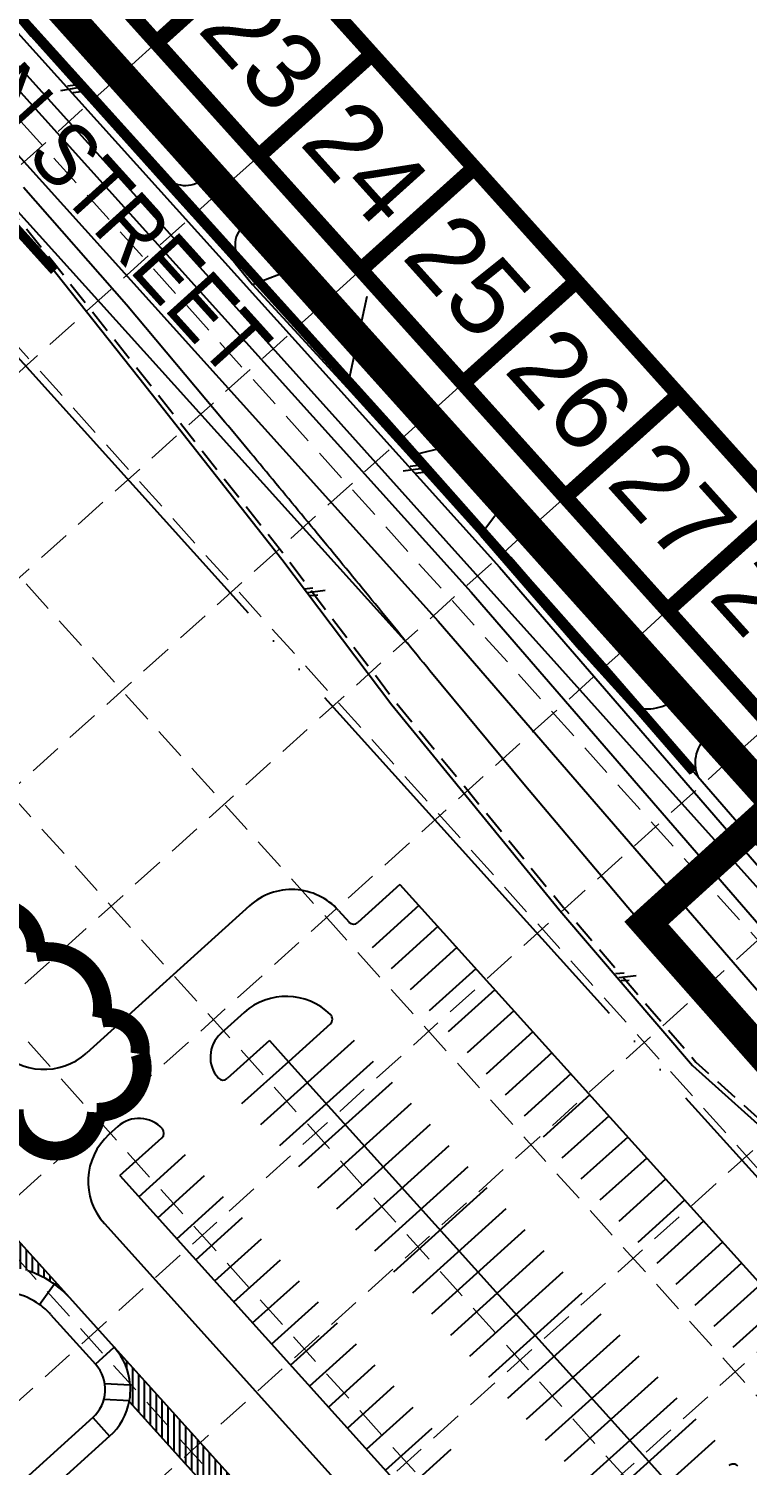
# Model space of a CAD drawing. Header units: inches. Extents: x 5194 to 8721, y 2249 to 5862.
# Drawn here: x 7309.4 to 7537.7, y 4544.9 to 5001 of the extents above; entities that cross this region are included whole.
import ezdxf
from ezdxf.enums import TextEntityAlignment as Align

# ---------------------------------------------------------------- set-up
doc = ezdxf.new("R2010")
doc.units = ezdxf.units.IN
doc.header["$LTSCALE"] = 60
doc.header["$MEASUREMENT"] = 0
for name, pattern in [('03139 TOPO$0$PL2', [2.85, 2.25, -0.2, 0, -0.2, 0, -0.2]), ('DASHED2', [0.375, 0.25, -0.125]), ('HIDDEN', [0.375, 0.25, -0.125]), ('HIDDEN2', [0.1875, 0.125, -0.0625])]:
    doc.linetypes.add(name, pattern=pattern)
for name, color, linetype in [('03139 BASE$0$CCURB', 7, 'Continuous'), ('03139 BASE$0$CPPAVEMENT', 7, 'Continuous'), ('03139 BASE$0$CPPAVEMENT-STRIPE', 7, 'Continuous'), ('03139 BASE$0$CSTRIPE', 8, 'Continuous'), ('03139 BASE$0$CWALK', 7, 'Continuous'), ('03139 TOPO$0$BNDRY65', 7, '03139 TOPO$0$PL2'), ('03139 TOPO$0$EP', 7, 'Continuous'), ('03139 TOPO$0$EP2', 7, 'Continuous'), ('03139 TOPO$0$Shoulder stripe', 7, 'Continuous'), ('03139 TOPO$0$SHOULDER STRIPE2', 7, 'Continuous'), ('03139 TOPO$0$STREETNAMES', 7, 'Continuous'), ('BASE', 7, 'Continuous'), ('CSAWCUT', 7, 'HIDDEN2'), ('grid', 254, 'HIDDEN'), ('LIMITS OF DISTURBANCE', 1, 'Continuous')]:
    doc.layers.add(name, color=color, linetype=linetype)
doc.styles.add('ARIAL', font='ARIAL.TTF', dxfattribs={"width": 0.875})
doc.styles.get("Standard").update_dxf_attribs({"font": 'ARIAL.TTF'})

# ---------------------------------------------------------------- blocks, each defined once
blk = doc.blocks.new('03139 TOPO$0$EA')
for p, q in [((0, 0), (-0.078, -0.115)), ((-0.03, 0.003), (-0.068, -0.048)), ((0.041, 0), (0, -0.055))]:
    blk.add_line(p, q)

msp = doc.modelspace()

# ---------------------------------------------------------------- hatches: boundary and pattern name
at = {"layer": '03139 BASE$0$CSTRIPE'}
h = msp.add_hatch(dxfattribs=at)
h.set_pattern_fill('ANSI31', color=256, scale=15, angle=45, style=0)
h.paths.add_polyline_path([(7294.22, 4629.33), (7288.28, 4623.97), (7302.75, 4607.93, -0.01281), (7304.28, 4607.75, -0.041739), (7309.15, 4606.64, -0.13315), (7322.35, 4598.14)])
h.paths.add_polyline_path([(7266.08, 4660.51, -0.189103), (7273.8, 4640), (7288.28, 4623.97), (7294.22, 4629.33)])
h = msp.add_hatch(dxfattribs=at)
h.set_pattern_fill('ANSI31', color=256, scale=15, angle=45, style=0)
h.paths.add_polyline_path([(7358.04, 4558.6), (7352.1, 4553.24), (7362.82, 4541.36, -0.236068), (7379.47, 4534.85)])
h.paths.add_polyline_path([(7336.6, 4582.36, -0.166532), (7341.69, 4570.44, -0.062746), (7341.44, 4565.45, -0.004142), (7341.38, 4565.12), (7352.1, 4553.24), (7358.04, 4558.6)])

# ---------------------------------------------------------------- linework, layer by layer
at = {"layer": '03139 BASE$0$CCURB'}
for p, q in [((7427.38, 4729.29), (7414.02, 4717.24)), ((7427.38, 4729.29), (7566.06, 4575.62)), ((7379.6, 4722.54), (7327.75, 4675.75)), ((7407.85, 4721.09), (7411.2, 4717.38)), ((7377.86, 4688.64), (7370.44, 4681.95)), ((7377.86, 4688.64), (7377.86, 4688.64)), ((7405.27, 4685.1), (7391.93, 4673.05)), ((7385.9, 4679.74), (7372.54, 4667.68)), ((7385.9, 4679.74), (7391.93, 4673.05)), ((7337.77, 4652.47), (7334.92, 4649.89)), ((7338.39, 4636.86), (7351.75, 4648.92)), ((7351.89, 4651.74), (7351.89, 4651.74)), ((7338.39, 4636.86), (7471.04, 4489.86)), ((7333.47, 4621.65), (7518.58, 4416.52)), ((7322.35, 4598.14), (7336.6, 4582.36)), ((7335.15, 4554.11), (7295.68, 4518.5))]:
    msp.add_line(p, q, dxfattribs=at)
for centre, radius, start, end in [((7393, 4707.69), 20, 42.0636, 132.0636), ((7412.68, 4718.72), 2, 222.0636, 312.0636), ((7391.26, 4673.8), 20, 45.2483, 132.0636), ((7403.93, 4686.58), 2, 312.0636, 45.2483), ((7377.14, 4674.52), 10, 132.0636, 222.0636), ((7314.35, 4690.6), 20, 222.0636, 312.0636), ((7371.2, 4669.16), 2, 222.0636, 312.0636), ((7344.47, 4645.04), 10, 42.0636, 132.0636), ((7348.32, 4635.05), 20, 132.0636, 222.0636), ((7350.41, 4650.4), 2, 312.0636, 42.0636), ((7300.08, 4578.05), 30, 42.0636, 72.401), ((7300.08, 4578.05), 22, 54.4527, 99.9096), ((7321.75, 4568.96), 20, 4.2444, 42.0636), ((7321.75, 4568.96), 12, 312.0636, 42.0636), ((7321.75, 4568.96), 20, 312.0636, 349.8828), ((7533.25, 4543.31), 2, 42.0636, 132.0636)]:
    msp.add_arc(centre, radius, start, end, dxfattribs=at)
at = {"layer": '03139 BASE$0$CPPAVEMENT', "color": 130, "lineweight": 158}
for p, q in [((6987.34, 5358.73), (7462, 4832.74)), ((6987.34, 5358.73), (7462, 4832.74)), ((7279.42, 4966.4), (7317.5, 4924.2)), ((7279.42, 4966.4), (7317.5, 4924.2)), ((7462, 4832.74), (7520.54, 4765.09)), ((7462, 4832.74), (7520.54, 4765.09))]:
    msp.add_line(p, q, dxfattribs=at)
at = {"layer": '03139 BASE$0$CPPAVEMENT', "color": 130, "const_width": 3}
for points in [[(6803.36, 5560.52), (6848.5, 5512.62), (6986.11, 5359.81), (7423.06, 4875.86), (7491.52, 4798.57), (7520.52, 4765.16)], [(7317.62, 4924.14), (7279.47, 4966.39)]]:
    msp.add_lwpolyline(points, dxfattribs=at)
at = {"layer": '03139 BASE$0$CPPAVEMENT-STRIPE'}
for p, q in [((6984.37, 5356.05), (7459, 4830.09)), ((6975.46, 5348.01), (7450.01, 4822.14)), ((6965.06, 5338.63), (7439.52, 4812.87)), ((6956.16, 5330.59), (7430.71, 4804.72)), ((7459, 4830.09), (7685.89, 4567.91)), ((7450.01, 4822.14), (7686.5, 4548.86)), ((7439.52, 4812.87), (7675.92, 4539.7))]:
    msp.add_line(p, q, dxfattribs=at)
at = {"layer": '03139 BASE$0$CSTRIPE'}
for p, q in [((7433.41, 4722.61), (7418.57, 4709.21)), ((7439.44, 4715.93), (7424.6, 4702.53)), ((7445.47, 4709.25), (7430.62, 4695.85)), ((7451.5, 4702.57), (7436.65, 4689.17)), ((7457.53, 4695.89), (7442.68, 4682.49)), ((7463.56, 4689.21), (7448.71, 4675.81)), ((7412.81, 4679.77), (7383.11, 4652.97)), ((7469.59, 4682.52), (7454.74, 4669.12)), ((7475.62, 4675.84), (7460.77, 4662.44)), ((7391.93, 4673.05), (7377.08, 4659.66)), ((7418.84, 4673.09), (7389.14, 4646.29)), ((7391.93, 4673.05), (7518.55, 4532.74)), ((7424.87, 4666.41), (7395.17, 4639.61)), ((7481.65, 4669.16), (7466.8, 4655.76)), ((7487.68, 4662.48), (7472.83, 4649.08)), ((7266.08, 4660.51), (7322.35, 4598.14)), ((7430.9, 4659.73), (7401.2, 4632.93)), ((7436.93, 4653.05), (7407.23, 4626.25)), ((7493.71, 4655.8), (7478.86, 4642.4)), ((7499.74, 4649.12), (7484.89, 4635.72)), ((7344.42, 4630.18), (7359.26, 4643.58)), ((7442.96, 4646.36), (7413.26, 4619.57)), ((7448.98, 4639.68), (7419.29, 4612.88)), ((7505.77, 4642.43), (7490.92, 4629.03)), ((7350.45, 4623.5), (7365.29, 4636.89)), ((7511.8, 4635.75), (7496.95, 4622.35)), ((7356.48, 4616.81), (7371.32, 4630.21)), ((7455.01, 4633), (7425.32, 4606.2)), ((7461.04, 4626.32), (7431.35, 4599.52)), ((7517.83, 4629.07), (7502.98, 4615.67)), ((7362.5, 4610.13), (7377.35, 4623.53)), ((7523.86, 4622.39), (7509.01, 4608.99)), ((7368.53, 4603.45), (7383.38, 4616.85)), ((7467.07, 4619.64), (7437.38, 4592.84)), ((7529.89, 4615.71), (7515.04, 4602.31)), ((7473.1, 4612.96), (7443.41, 4586.16)), ((7374.56, 4596.77), (7389.41, 4610.17)), ((7535.92, 4609.03), (7521.07, 4595.63)), ((7380.59, 4590.09), (7395.44, 4603.49)), ((7479.13, 4606.27), (7449.44, 4579.48)), ((7541.95, 4602.34), (7527.1, 4588.95)), ((7485.16, 4599.59), (7455.47, 4572.79)), ((7386.62, 4583.41), (7401.47, 4596.81)), ((7491.19, 4592.91), (7461.5, 4566.11)), ((7547.98, 4595.66), (7533.13, 4582.26)), ((7392.65, 4576.72), (7407.5, 4590.12)), ((7497.22, 4586.23), (7467.53, 4559.43)), ((7336.6, 4582.36), (7379.47, 4534.85)), ((7398.68, 4570.04), (7413.53, 4583.44)), ((7503.25, 4579.55), (7473.56, 4552.75)), ((7404.71, 4563.36), (7419.56, 4576.76)), ((7410.74, 4556.68), (7425.59, 4570.08)), ((7509.28, 4572.87), (7479.58, 4546.07)), ((7515.31, 4566.18), (7485.61, 4539.39)), ((7341.38, 4565.12), (7362.82, 4541.36)), ((7416.77, 4550), (7431.62, 4563.4)), ((7422.8, 4543.32), (7437.65, 4556.72)), ((7521.34, 4559.5), (7491.64, 4532.7)), ((7527.37, 4552.82), (7497.67, 4526.02)), ((7428.83, 4536.63), (7443.68, 4550.03))]:
    msp.add_line(p, q, dxfattribs=at)
msp.add_arc((7321.75, 4568.96), 20, 349.8828, 4.2444, dxfattribs=at)
at = {"layer": '03139 BASE$0$CWALK'}
for p, q in [((7312.87, 4595.95), (7317.52, 4602.46)), ((7316.41, 4592.79), (7330.66, 4577)), ((7330.66, 4577), (7336.6, 4582.36)), ((7333.6, 4570.86), (7341.69, 4570.44)), ((7333.34, 4565.86), (7341.44, 4565.45)), ((7329.79, 4560.05), (7233.69, 4473.33)), ((7329.79, 4560.05), (7335.15, 4554.11))]:
    msp.add_line(p, q, dxfattribs=at)
for points in [[(7309.99, 4602.06, 0, 0.52, 0), (7311.39, 4601.29, 0, 0, 0), (7313.25, 4600.27, 0, 0, 0)], [(7336.68, 4573.22, 0, 0.52, 0), (7336.03, 4574.68, 0, 0, 0), (7335.17, 4576.62, 0, 0, 0)], [(7336.78, 4562.5, 0, 0.52, 0), (7335.98, 4561.12, 0, 0, 0), (7334.91, 4559.29, 0, 0, 0)]]:
    msp.add_lwpolyline(points, format="xyseb", dxfattribs=at)
msp.add_arc((7300.08, 4578.05), 22, 42.0636, 54.4527, dxfattribs=at)
at = {"layer": '03139 TOPO$0$BNDRY65'}
msp.add_line((6944.66, 5297.06), (7667.36, 4496.21), dxfattribs=at)
at = {"layer": '03139 TOPO$0$EP'}
for p, q in [((7278.15, 4972.73), (7315.62, 4926.57)), ((7315.62, 4926.57), (7344.39, 4890.26)), ((7344.39, 4890.26), (7389.83, 4832.57)), ((7389.83, 4832.57), (7424.77, 4786.34)), ((7424.77, 4786.34), (7478.19, 4721.06)), ((7478.19, 4721.06), (7520.36, 4671.85)), ((7520.36, 4671.85), (7567.71, 4629.18))]:
    msp.add_line(p, q, dxfattribs=at)
at = {"layer": '03139 TOPO$0$EP2'}
for p, q in [((7268.24, 5048.15), (7310.23, 4998.69)), ((7310.23, 4998.69), (7351.6, 4952.46)), ((7351.6, 4952.46), (7353.28, 4953.77)), ((7351.6, 4952.46), (7375.02, 4926.53)), ((7376.47, 4927.66), (7375.02, 4926.53)), ((7375.02, 4926.53), (7380.51, 4919.8)), ((7380.51, 4919.8), (7393.79, 4924.87)), ((7380.51, 4919.8), (7410.66, 4887.06)), ((7416.86, 4916.02), (7410.66, 4887.06)), ((7410.66, 4887.06), (7430.28, 4865.41)), ((7439, 4867.55), (7447.44, 4871.53)), ((7430.28, 4865.41), (7439, 4867.55)), ((7452.97, 4840.19), (7430.28, 4865.41)), ((7464.44, 4853.33), (7457.58, 4846.28)), ((7457.58, 4846.28), (7452.97, 4840.19)), ((7452.97, 4840.19), (7484.42, 4803.92)), ((7484.42, 4803.92), (7500.72, 4785.89)), ((7500.72, 4785.89), (7521.99, 4763.57)), ((7521.99, 4763.57), (7542.73, 4739.69))]:
    msp.add_line(p, q, dxfattribs=at)
for centre, radius, start, end in [((7359.19, 4959.44), 8.19, 223.8079, 318.8811), ((7383.3, 4932.38), 8.3, 121.5049, 214.6657), ((7505.7, 4800.33), 15.28, 250.9566, 306.0972), ((7532.53, 4767.86), 11.38, 127.9875, 202.1345)]:
    msp.add_arc(centre, radius, start, end, dxfattribs=at)
at = {"layer": '03139 TOPO$0$Shoulder stripe'}
for p, q in [((7340.46, 4913.33), (7307.8, 4950.63)), ((7340.46, 4913.33), (7307.8, 4950.63)), ((7371.8, 4876.13), (7340.46, 4913.33)), ((7371.8, 4876.13), (7340.46, 4913.33)), ((7466.73, 4761.16), (7436.91, 4797.14)), ((7466.73, 4761.16), (7436.91, 4797.14)), ((7499.77, 4722.04), (7466.73, 4761.16)), ((7499.77, 4722.04), (7466.73, 4761.16)), ((7532.04, 4684.32), (7499.77, 4722.04)), ((7532.04, 4684.32), (7499.77, 4722.04)), ((7568.46, 4642.83), (7532.04, 4684.32)), ((7568.46, 4642.83), (7532.04, 4684.32))]:
    msp.add_line(p, q, dxfattribs=at)
msp.add_lwpolyline([(7436.91, 4797.14, 0.000589), (7420.55, 4817.12, 0.000589), (7404.15, 4837.07, 0.000579), (7388, 4856.62, 0.000579), (7371.8, 4876.13)], format="xyb", dxfattribs=at)
msp.add_lwpolyline([(7436.91, 4797.14, 0.000589), (7420.55, 4817.12, 0.000589), (7404.15, 4837.07, 0.000579), (7388, 4856.62, 0.000579), (7371.8, 4876.13)], format="xyb", dxfattribs=at)
at = {"layer": '03139 TOPO$0$SHOULDER STRIPE2'}
for p, q in [((7333.2, 4959.26), (7298.79, 4997.29)), ((7367.69, 4920.98), (7333.2, 4959.26)), ((7404.95, 4879.55), (7367.69, 4920.98)), ((7442.07, 4838.31), (7404.95, 4879.55)), ((7478.2, 4798.2), (7442.07, 4838.31)), ((7513.23, 4759.12), (7478.2, 4798.2)), ((7547.15, 4721.51), (7513.23, 4759.12))]:
    msp.add_line(p, q, dxfattribs=at)
at = {"layer": 'BASE', "const_width": 4.85}
for points in [[(5197.3, 4559.43), (7275.23, 2252.27), (8717.2, 3550.97), (6639.28, 5858.13)], [(5265.74, 4555.91), (7278.83, 2320.62), (8648.75, 3554.51), (6636.09, 5789.29)]]:
    msp.add_lwpolyline(points, close=True, dxfattribs=at)
for points in [[(7349.98, 4996.52), (7386.03, 5028.99)], [(7382.45, 4960.48), (7418.5, 4992.94)], [(7414.92, 4924.43), (7450.97, 4956.89)], [(7447.38, 4888.38), (7483.43, 4920.84)], [(7479.85, 4852.33), (7515.9, 4884.79)], [(7512.32, 4816.28), (7548.37, 4848.75)]]:
    msp.add_lwpolyline(points, dxfattribs=at)
at = {"layer": 'BASE', "color": 170, "const_width": 6}
msp.add_lwpolyline([(7311.68, 4707.64, 0.520567), (7311.68, 4707.64, 0.765195), (7288.01, 4716.85, 0.417879), (7272.65, 4703.21, 0.6649), (7287.06, 4681.29, 0.744833), (7304.8, 4657.92, 0.975642), (7330.97, 4656.97, 0.520567), (7344.78, 4675.51, 0.520567), (7332.53, 4686.86, 0.540264), (7311.68, 4707.64)], format="xyb", close=True, dxfattribs=at)
at = {"layer": 'CSAWCUT', "flags": 128}
msp.add_lwpolyline([(6932.14, 5355.21), (6938.45, 5348.07), (7060.21, 5212.63), (7207.42, 5049.5), (7250.55, 5002.28), (7279.26, 4973.74), (7316.8, 4927.51), (7391.02, 4833.49), (7425.95, 4787.27), (7479.34, 4722.03), (7521.43, 4672.9), (7568.77, 4630.24), (7659.58, 4530.42), (7756.29, 4422.99), (7804.06, 4369.09), (7847.06, 4321.56), (7942.6, 4213.4), (7995.74, 4153.36)], dxfattribs=at)
at = {"layer": 'grid', "color": 252, "linetype": 'HIDDEN', "lineweight": 0, "ltscale": 0.7}
for p, q in [((6600.72, 5755.71), (8613.71, 3520.65)), ((6564.67, 5723.24), (8577.66, 3488.18)), ((6528.62, 5690.77), (8541.61, 3455.71)), ((6491.5, 5659.74), (8504.49, 3424.68)), ((6455.45, 5627.27), (8468.44, 3392.21)), ((6419.4, 5594.81), (8432.39, 3359.74)), ((7349.98, 4996.52), (6088.09, 3860.02)), ((7382.45, 4960.48), (6120.56, 3823.97)), ((7414.92, 4924.43), (6153.03, 3787.92)), ((7447.38, 4888.38), (6185.5, 3751.87)), ((7479.85, 4852.33), (6217.96, 3715.82)), ((7512.32, 4816.28), (6250.43, 3679.77)), ((7544.79, 4780.23), (6282.9, 3643.72)), ((7577.25, 4744.18), (6315.37, 3607.67)), ((7609.72, 4708.13), (6347.83, 3571.62)), ((7642.19, 4672.08), (6380.3, 3535.57))]:
    msp.add_line(p, q, dxfattribs=at)
at = {"layer": 'LIMITS OF DISTURBANCE', "linetype": 'DASHED2', "ltscale": 3, "const_width": 10}
msp.add_lwpolyline([(5865.78, 4538.26), (5790.02, 4632.34), (6928.89, 5308.92), (6904.43, 5352.54), (6773.26, 5496.67), (6747.48, 5560.37), (6787.96, 5598.79), (7546.96, 4754.53), (7505.68, 4717.09), (8058.75, 4090.97)], dxfattribs=at)

# ---------------------------------------------------------------- block references
at = {"layer": '03139 TOPO$0$EP', "xscale": 40, "yscale": 40, "zscale": 40}
for p, rotation in [((7325.06, 4982.19), 313.8638669399265), ((7433.91, 4861.31), 311.7868464956442), ((7398.08, 4821.99), 131.6916343308837), ((7536.36, 4747.01), 312.7033877814411), ((7496.94, 4699.78), 130.8525402671057)]:
    msp.add_blockref('03139 TOPO$0$EA', p, dxfattribs=dict(at, rotation=rotation))

# ---------------------------------------------------------------- texts
at = {"layer": '03139 TOPO$0$STREETNAMES', "color": 7, "style": 'ARIAL', "width": 0.875}
msp.add_text('MAIN STREET', height=20, rotation=312.0636, dxfattribs=at).set_placement((7317.84, 4949.92), align=Align.CENTER)
at = {"layer": 'BASE'}
for s, p in [('23', (7384.24, 4994.73)), ('24', (7416.71, 4958.68)), ('25', (7449.18, 4922.63)), ('26', (7481.64, 4886.59)), ('27', (7514.11, 4850.54)), ('28', (7546.58, 4814.49))]:
    msp.add_text(s, height=24.257, rotation=312.0075, dxfattribs=at).set_placement(p, align=Align.MIDDLE_CENTER)

doc.saveas('drawing.dxf')
